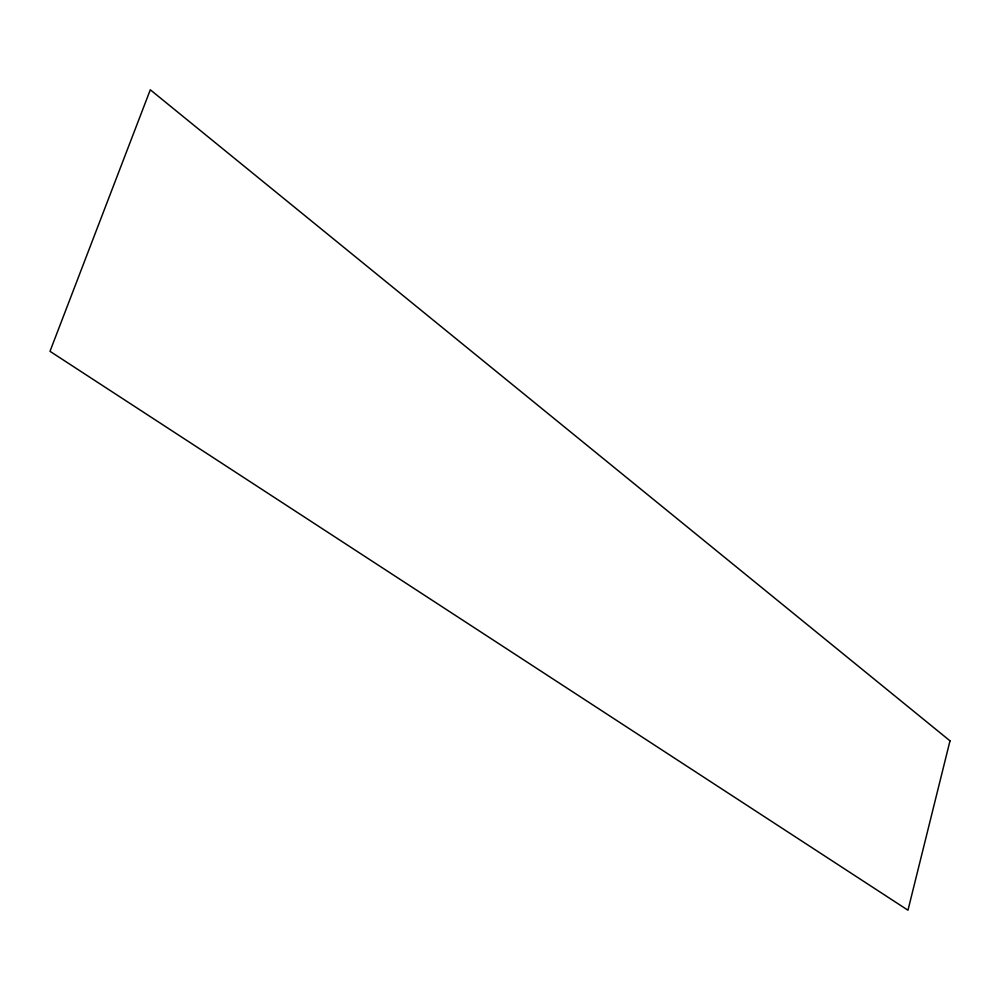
<?xml version="1.0" encoding="UTF-8"?>
<svg xmlns="http://www.w3.org/2000/svg" width="1000" height="1000" viewBox="0 0 1000 1000"><rect width="100%" height="100%" fill="white"/><g stroke="black" fill="none" stroke-linecap="round" stroke-linejoin="round"><path stroke-width="1.5" d="M950 740.837L907.975 910.212L50 351.312L150.3 89.787L950 740.837"/></g></svg>
